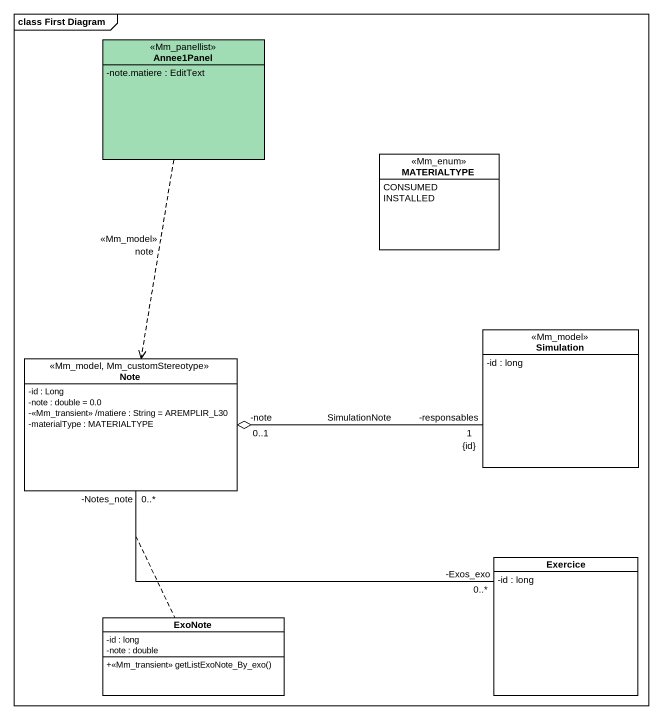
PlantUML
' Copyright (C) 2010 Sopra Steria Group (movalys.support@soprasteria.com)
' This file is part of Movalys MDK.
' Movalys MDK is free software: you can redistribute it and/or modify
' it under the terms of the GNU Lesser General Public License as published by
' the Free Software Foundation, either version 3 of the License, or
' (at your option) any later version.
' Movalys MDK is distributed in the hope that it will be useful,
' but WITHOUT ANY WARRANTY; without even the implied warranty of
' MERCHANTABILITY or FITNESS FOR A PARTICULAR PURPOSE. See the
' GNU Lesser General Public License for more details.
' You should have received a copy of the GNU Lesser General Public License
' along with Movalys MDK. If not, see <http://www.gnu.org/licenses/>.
@startuml
mainframe class First Diagram
hide circle
hide empty members
skinparam classAttributeIconSize 0
class Annee1Panel <<Mm_panellist>> #A0DCB4 {
  -note.matiere : EditText
}
enum MATERIALTYPE <<Mm_enum>> {
  CONSUMED
  INSTALLED
}
class Simulation <<Mm_model>> {
  -id : long
}
class "Note" as Note_ <<Mm_model, Mm_customStereotype>> {
  -id : Long
  -note : double = 0.0
  -<<Mm_transient>> /matiere : String = AREMPLIR_L30
  -materialType : MATERIALTYPE
}
class Exercice {
  -id : long
}
class ExoNote {
  -id : long
  -note : double
  +<<Mm_transient>> getListExoNote_By_exo()
}
Annee1Panel ..> Note_ : <<Mm_model>>\nnote
Note_ "0..1\n-note" o-right- "1\n-responsables\n{id}" Simulation : SimulationNote
Note_ "0..*\n-Notes_note" -right- "0..*\n-Exos_exo" Exercice
(Note_, Exercice) .. ExoNote
@enduml
